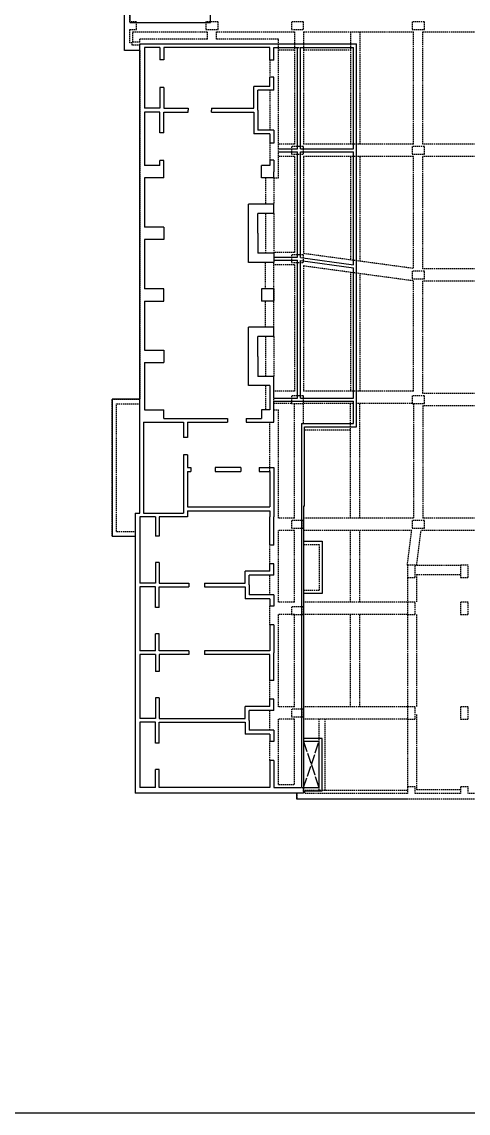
# Model space of a CAD drawing. Header units: millimetres. Extents: x 317501 to 2277231, y -321722 to 1186893.
# Drawn here: x 1941058 to 1970072, y 709518 to 780428 of the extents above; entities that cross this region are included whole.
import ezdxf

# ---------------------------------------------------------------- set-up
doc = ezdxf.new("R2010")
doc.units = ezdxf.units.MM
doc.header["$LTSCALE"] = 57
doc.linetypes.add('XS-지하주차장$0$DDOT', pattern=[14, 12, -1, 0, -1])
doc.linetypes.add('XS-지하주차장$0$HID', pattern=[2.3, 1.5, -0.8])
for name, color, linetype in [('XS-지하주차장$0$AWG', 5, 'XS-지하주차장$0$HID'), ('XS-지하주차장$0$B', 9, 'XS-지하주차장$0$HID'), ('XS-지하주차장$0$DA', 7, 'XS-지하주차장$0$HID'), ('XS-지하주차장$0$DA-PIT', 40, 'Continuous'), ('XS-지하주차장$0$EL7', 7, 'Continuous'), ('XS-지하주차장$0$G', 4, 'XS-지하주차장$0$HID'), ('XS-지하주차장$0$OPEN', 9, 'XS-지하주차장$0$DDOT'), ('XS-지하주차장$0$TG', 30, 'XS-지하주차장$0$HID'), ('XS-지하주차장$0$W1-H', 11, 'XS-지하주차장$0$HID'), ('XS-지하주차장$0$W11', 40, 'Continuous'), ('XS-지하주차장$0$WG', 6, 'XS-지하주차장$0$HID')]:
    doc.layers.add(name, color=color, linetype=linetype)
doc.layers.add('XS-지하주차장$0$DEFPOINT', color=144, linetype='Continuous', plot=False)

# ---------------------------------------------------------------- blocks, each defined once
blk = doc.blocks.new('XS-지하주차장$0$B1-W')
at = {"layer": 'XS-지하주차장$0$W1-H'}
for p, q in [((-700, 48240), (-700, 117397)), ((-350, 50110), (-350, 57110)), ((100, 50110), (-350, 50110)), ((100, 49610), (100, 50110)), ((4600, 50110), (4600, 49610)), ((5400, 50110), (4600, 50110)), ((5400, 49610), (5400, 50110)), ((10155, 50110), (10155, 49610)), ((10955, 50110), (10155, 50110)), ((10955, 49610), (10955, 50110)), ((18000, 50110), (18000, 49610)), ((18800, 50110), (18000, 50110)), ((18800, 49610), (18800, 50110)), ((-350, 48740), (-350, 49610)), ((-350, 49610), (100, 49610)), ((4600, 49610), (5400, 49610)), ((10155, 49610), (10955, 49610)), ((18000, 49610), (18800, 49610)), ((300, 48240), (-700, 48240)), ((-200, 48740), (-350, 48740)), ((-200, 48590), (-200, 48740)), ((300, 48590), (-200, 48590)), ((300, 48690), (10955, 48690)), ((300, 48690), (300, 48590)), ((300, 48240), (300, 25595)), ((1615, 48440), (600, 48440)), ((600, 48440), (600, 44495)), ((1615, 48440), (1615, 47650)), ((1865, 48440), (1865, 47650)), ((8765, 48440), (1865, 48440)), ((8765, 47615), (8765, 48440)), ((9015, 48440), (10955, 48440)), ((9015, 47615), (9015, 48440)), ((10955, 48690), (10955, 48440)), ((1865, 47650), (1615, 47650)), ((9015, 47615), (8765, 47615)), ((8765, 45915), (8765, 46505)), ((9015, 46505), (8765, 46505)), ((9015, 45665), (9015, 46505)), ((1865, 45840), (1615, 45840)), ((1615, 45840), (1615, 44495)), ((1865, 45840), (1865, 44495)), ((7725, 44495), (7725, 45915)), ((8765, 45915), (7725, 45915)), ((7975, 44370), (7975, 45665)), ((9015, 45665), (7975, 45665)), ((1615, 44495), (600, 44495)), ((1615, 44245), (600, 44245)), ((600, 44245), (600, 40770)), ((1615, 42900), (1615, 44245)), ((1865, 44495), (3455, 44495)), ((1865, 42900), (1865, 44245)), ((1865, 44245), (3455, 44245)), ((3455, 44495), (3455, 44370)), ((3455, 44245), (3455, 44370)), ((4955, 44495), (7725, 44495)), ((4955, 44495), (4955, 44370)), ((4955, 44245), (4955, 44370)), ((4955, 44245), (7725, 44245)), ((7725, 44245), (7725, 42825)), ((7975, 44370), (7975, 43075)), ((1865, 42900), (1615, 42900)), ((8765, 42825), (7725, 42825)), ((9015, 43075), (7975, 43075)), ((8765, 42825), (8765, 42235)), ((9015, 43075), (9015, 42235)), ((9015, 42235), (8765, 42235)), ((10155, 42010), (10155, 41510)), ((10955, 42010), (10155, 42010)), ((10955, 41510), (10955, 42010)), ((18000, 42010), (18000, 41510)), ((18800, 42010), (18000, 42010)), ((18800, 41510), (18800, 42010)), ((10155, 41510), (10955, 41510)), ((18000, 41510), (18800, 41510)), ((1615, 40770), (600, 40770)), ((1865, 41090), (1615, 41090)), ((1615, 40770), (1615, 41090)), ((1865, 39970), (1865, 41090)), ((8215, 39970), (8215, 40770)), ((8765, 40770), (8215, 40770)), ((8765, 41125), (8765, 40770)), ((9015, 41125), (8765, 41125)), ((9015, 41125), (9015, 40370)), ((600, 39970), (600, 36770)), ((1865, 39970), (600, 39970)), ((9015, 39970), (8215, 39970)), ((9015, 39970), (9015, 40370)), ((7375, 34475), (7375, 38265)), ((9015, 38265), (7375, 38265)), ((7975, 36370), (7975, 37665)), ((9015, 37665), (7975, 37665)), ((9015, 37665), (9015, 38265)), ((1865, 36770), (600, 36770)), ((1865, 36770), (1865, 35970)), ((7975, 36370), (7975, 35075)), ((600, 35970), (600, 32770)), ((1865, 35970), (600, 35970)), ((9015, 35075), (7975, 35075)), ((9015, 35075), (9015, 34475)), ((10155, 34975), (10155, 34475)), ((10955, 34975), (10155, 34975)), ((10955, 34475), (10955, 34975)), ((9015, 34475), (7375, 34475)), ((10155, 34475), (10955, 34475)), ((18000, 33910), (18000, 33410)), ((18800, 33910), (18000, 33910)), ((18000, 33410), (18800, 33410)), ((18800, 33410), (18800, 33910)), ((1865, 32770), (600, 32770)), ((1865, 31970), (1865, 32770)), ((9015, 32770), (8215, 32770)), ((8215, 32770), (8215, 31970)), ((9015, 32770), (9015, 31970)), ((600, 31970), (600, 28770)), ((600, 31970), (1865, 31970)), ((9015, 31970), (8215, 31970)), ((7375, 26475), (7375, 30265)), ((9015, 30265), (7375, 30265)), ((9015, 29665), (9015, 30265)), ((7975, 28370), (7975, 29665)), ((9015, 29665), (7975, 29665)), ((600, 28770), (1865, 28770)), ((1865, 28770), (1865, 27970)), ((7975, 28370), (7975, 27075)), ((600, 27970), (600, 24895)), ((600, 27970), (1865, 27970)), ((9015, 27075), (7975, 27075)), ((9015, 24095), (9015, 27075)), ((8765, 26475), (7375, 26475)), ((8765, 26475), (8765, 24895)), ((-1500, 16695), (-1500, 25595)), ((-1500, 25595), (300, 25595)), ((10155, 25810), (10155, 25310)), ((10955, 25810), (10155, 25810)), ((10955, 25310), (10955, 25810)), ((18000, 25810), (18000, 25310)), ((18800, 25810), (18000, 25810)), ((18800, 25310), (18800, 25810)), ((-1200, 25295), (300, 25295)), ((-1200, 16995), (-1200, 25295)), ((300, 18195), (300, 25295)), ((600, 24895), (1865, 24895)), ((1865, 24345), (1865, 24895)), ((8765, 24895), (8215, 24895)), ((8215, 24895), (8215, 24345)), ((10155, 25310), (10955, 25310)), ((18000, 25310), (18800, 25310)), ((1865, 24345), (6010, 24345)), ((6010, 24345), (6010, 24095)), ((7220, 24345), (8215, 24345)), ((7220, 24345), (7220, 24095)), ((550, 24095), (3150, 24095)), ((550, 24095), (550, 18195)), ((3150, 24095), (3150, 23095)), ((3400, 24095), (6010, 24095)), ((3400, 24095), (3400, 23095)), ((7220, 24095), (9015, 24095)), ((3400, 23095), (3150, 23095)), ((3400, 21985), (3150, 21985)), ((3150, 21985), (3150, 18195)), ((3400, 21985), (3400, 21145)), ((3400, 21145), (3630, 21145)), ((3400, 20895), (3400, 18595)), ((3400, 20895), (3630, 20895)), ((3630, 21145), (3630, 20895)), ((6865, 21145), (5200, 21145)), ((5200, 21145), (5200, 20895)), ((5200, 20895), (6865, 20895)), ((6865, 21145), (6865, 20895)), ((8055, 21145), (9015, 21145)), ((8055, 21145), (8055, 20895)), ((8055, 20895), (8765, 20895)), ((8765, 20895), (8765, 18595)), ((9015, 21145), (9015, 17945)), ((3400, 18595), (8765, 18595)), ((0, 18195), (0, 16995)), ((0, 18195), (300, 18195)), ((300, 17945), (300, 13645)), ((1315, 17945), (300, 17945)), ((550, 18195), (3150, 18195)), ((1315, 17945), (1315, 16700)), ((1565, 17945), (1565, 16700)), ((3400, 17945), (1565, 17945)), ((3400, 18345), (3400, 17945)), ((3400, 18345), (8765, 18345)), ((8765, 18345), (8765, 17945)), ((8765, 16115), (8765, 17945)), ((9015, 16115), (9015, 17945)), ((10155, 17710), (10155, 17210)), ((10955, 17710), (10155, 17710)), ((10155, 17210), (10955, 17210)), ((10955, 17210), (10955, 17710)), ((18000, 17710), (18000, 17210)), ((18800, 17710), (18000, 17710)), ((18000, 17210), (18800, 17210)), ((18800, 17210), (18800, 17710)), ((-1500, 16695), (0, 16695)), ((-1200, 16995), (0, 16995)), ((0, 16695), (0, 0)), ((1565, 16700), (1315, 16700)), ((9015, 16115), (8765, 16115)), ((1565, 14990), (1315, 14990)), ((1315, 14990), (1315, 13645)), ((1565, 14990), (1565, 13645)), ((8765, 14415), (8765, 14895)), ((9015, 14895), (8765, 14895)), ((9015, 14165), (9015, 14895)), ((7155, 13645), (7155, 14415)), ((8765, 14415), (7155, 14415)), ((18200, 14810), (17700, 14810)), ((17700, 14810), (17700, 14010)), ((18200, 14010), (18200, 14810)), ((21650, 14810), (21150, 14810)), ((21150, 14810), (21150, 14010)), ((21650, 14010), (21650, 14810)), ((1315, 13645), (300, 13645)), ((1565, 13645), (3500, 13645)), ((3500, 13645), (3500, 13395)), ((4500, 13645), (7155, 13645)), ((4500, 13645), (4500, 13395)), ((7405, 13520), (7405, 14165)), ((9015, 14165), (7405, 14165)), ((7405, 13520), (7405, 12875)), ((17700, 14010), (18200, 14010)), ((21150, 14010), (21650, 14010)), ((300, 13395), (300, 9245)), ((1315, 13395), (300, 13395)), ((1315, 12050), (1315, 13395)), ((1565, 12050), (1565, 13395)), ((1565, 13395), (3500, 13395)), ((4500, 13395), (7155, 13395)), ((7155, 13395), (7155, 12625)), ((9015, 12875), (7405, 12875)), ((9015, 12875), (9015, 12145)), ((8765, 12625), (7155, 12625)), ((8765, 12625), (8765, 12145)), ((9015, 12145), (8765, 12145)), ((10155, 12110), (10155, 11610)), ((10955, 12110), (10155, 12110)), ((10955, 11610), (10955, 12110)), ((18200, 12410), (17700, 12410)), ((17700, 12410), (17700, 11610)), ((18200, 11610), (18200, 12410)), ((21650, 12410), (21150, 12410)), ((21150, 12410), (21150, 11610)), ((21650, 11610), (21650, 12410)), ((1565, 12050), (1315, 12050)), ((10155, 11610), (10955, 11610)), ((17700, 11610), (18200, 11610)), ((21150, 11610), (21650, 11610)), ((8765, 10925), (8765, 9245)), ((9015, 10925), (8765, 10925)), ((9015, 10925), (9015, 9120)), ((1565, 10340), (1315, 10340)), ((1315, 9245), (1315, 10340)), ((1565, 9245), (1565, 10340)), ((1315, 9245), (300, 9245)), ((3500, 9245), (1565, 9245)), ((3500, 9245), (3500, 8995)), ((8765, 9245), (4500, 9245)), ((4500, 9245), (4500, 8995)), ((1315, 8995), (300, 8995)), ((300, 8995), (300, 4845)), ((1315, 8995), (1315, 7900)), ((1565, 8995), (1565, 7900)), ((3500, 8995), (1565, 8995)), ((8765, 8995), (4500, 8995)), ((8765, 7315), (8765, 8995)), ((9015, 7315), (9015, 9120)), ((1565, 7900), (1315, 7900)), ((9015, 7315), (8765, 7315)), ((1565, 6190), (1315, 6190)), ((1315, 6190), (1315, 4845)), ((1565, 6190), (1565, 4845)), ((8765, 5615), (8765, 6095)), ((9015, 6095), (8765, 6095)), ((9015, 5365), (9015, 6095)), ((7155, 4845), (7155, 5615)), ((8765, 5615), (7155, 5615)), ((7405, 4720), (7405, 5365)), ((9015, 5365), (7405, 5365)), ((10155, 5460), (10155, 4960)), ((10955, 5460), (10155, 5460)), ((10955, 4960), (10955, 5460)), ((18200, 5610), (17700, 5610)), ((17700, 5610), (17700, 4810)), ((18200, 4810), (18200, 5610)), ((21650, 5610), (21150, 5610)), ((21150, 5610), (21150, 4810)), ((21650, 4810), (21650, 5610)), ((1315, 4845), (300, 4845)), ((300, 4595), (300, 350)), ((1315, 4595), (300, 4595)), ((1315, 3250), (1315, 4595)), ((1565, 4845), (7155, 4845)), ((1565, 3250), (1565, 4595)), ((1565, 4595), (7155, 4595)), ((7155, 4595), (7155, 3825)), ((7405, 4720), (7405, 4075)), ((10155, 4960), (10955, 4960)), ((17700, 4810), (18200, 4810)), ((21150, 4810), (21650, 4810)), ((8765, 3825), (7155, 3825)), ((9015, 4075), (7405, 4075)), ((8765, 3825), (8765, 3345)), ((9015, 4075), (9015, 3345)), ((1565, 3250), (1315, 3250)), ((9015, 3345), (8765, 3345)), ((1565, 1540), (1315, 1540)), ((1315, 350), (1315, 1540)), ((1565, 350), (1565, 1540)), ((8765, 2125), (8765, 350)), ((9015, 2125), (8765, 2125)), ((9015, 2125), (9015, 350)), ((10505, 0), (0, 0)), ((1315, 350), (300, 350)), ((8765, 350), (1565, 350)), ((9015, 350), (10955, 350)), ((10955, 110), (10955, 350)), ((11005, 110), (10955, 110)), ((11005, 110), (11005, -40)), ((18200, 410), (17700, 410)), ((17700, 410), (17700, -40)), ((18200, -40), (18200, 410)), ((21650, 410), (21150, 410)), ((21150, 410), (21150, -40)), ((21650, -40), (21650, 410)), ((10505, 0), (10505, -390)), ((66750, -390), (10505, -390)), ((17700, -40), (11005, -40)), ((21150, -40), (18200, -40)), ((26650, -40), (21650, -40))]:
    blk.add_line(p, q, dxfattribs=at)
blk = doc.blocks.new('XS-지하주차장$0$103')
at = {"layer": 'XS-지하주차장$0$W11'}
for p, q in [((0, 0), (0, 14100)), ((24885, 14100), (0, 14100)), ((250, 10455), (250, 13900)), ((6830, 13900), (250, 13900)), ((6830, 10455), (6830, 13900)), ((7030, 10455), (7030, 13900)), ((14359, 13900), (7030, 13900)), ((13891, 10455), (14359, 13900)), ((14093, 10455), (14561, 13900)), ((23030, 13900), (14561, 13900)), ((23030, 10455), (23030, 13900)), ((24685, 13900), (23230, 13900)), ((23230, 8715), (23230, 13900)), ((24685, 10515), (24685, 13900)), ((24885, 10715), (24885, 14100)), ((30045, 10715), (24885, 10715)), ((30045, 10715), (30045, 10655)), ((30045, 10655), (48690, 10655)), ((48690, 10655), (48690, -300)), ((6830, 10455), (250, 10455)), ((250, 8715), (250, 10255)), ((6830, 10255), (250, 10255)), ((6830, 9015), (6830, 10255)), ((13891, 10455), (7030, 10455)), ((7030, 9015), (7030, 10255)), ((13865, 10255), (7030, 10255)), ((13865, 8715), (13865, 10255)), ((23030, 10255), (14065, 10255)), ((14065, 8715), (14065, 10255)), ((23030, 10455), (14093, 10455)), ((23030, 8715), (23030, 10255)), ((24685, 10515), (48340, 10515)), ((48340, 8715), (48340, 10515)), ((1075, 8715), (250, 8715)), ((1075, 8715), (1075, 8465)), ((3025, 8715), (2185, 8715)), ((2185, 8715), (2185, 8465)), ((3025, 8715), (3025, 7675)), ((5615, 8715), (6455, 8715)), ((5615, 8715), (5615, 7675)), ((6455, 8715), (6455, 8465)), ((7565, 8715), (8320, 8715)), ((7565, 8715), (7565, 8465)), ((8720, 8715), (8320, 8715)), ((8720, 8715), (8720, 7915)), ((11025, 8715), (10425, 8715)), ((10425, 8715), (10425, 7075)), ((11025, 8715), (11025, 7675)), ((13615, 8715), (13615, 7675)), ((13615, 8715), (14215, 8715)), ((14215, 8715), (14215, 7075)), ((15920, 8715), (15920, 7915)), ((16720, 8715), (15920, 8715)), ((16720, 8715), (16720, 7915)), ((19025, 8715), (18425, 8715)), ((18425, 8715), (18425, 7075)), ((19025, 8715), (19025, 7675)), ((21615, 8715), (21615, 7675)), ((23030, 8715), (21615, 8715)), ((24595, 8715), (23230, 8715)), ((24595, 6920), (24595, 8715)), ((27545, 8715), (30745, 8715)), ((27545, 7755), (27545, 8715)), ((32575, 8715), (30745, 8715)), ((32575, 8715), (32575, 8465)), ((34525, 8715), (33795, 8715)), ((33795, 8715), (33795, 8465)), ((34525, 8715), (34525, 7105)), ((35815, 8715), (36545, 8715)), ((35815, 8715), (35815, 7105)), ((36545, 8715), (36545, 8465)), ((37765, 8715), (39570, 8715)), ((37765, 8715), (37765, 8465)), ((41375, 8715), (39570, 8715)), ((41375, 8715), (41375, 8465)), ((43325, 8715), (42595, 8715)), ((42595, 8715), (42595, 8465)), ((43325, 8715), (43325, 7105)), ((44615, 8715), (45345, 8715)), ((44615, 8715), (44615, 7105)), ((45345, 8715), (45345, 8465)), ((46565, 8715), (48340, 8715)), ((46565, 8715), (46565, 8465)), ((1075, 8465), (250, 8465)), ((250, 8465), (250, 1565)), ((2775, 8465), (2185, 8465)), ((2775, 8465), (2775, 7425)), ((5865, 8465), (6455, 8465)), ((5865, 8465), (5865, 7425)), ((7565, 8465), (7920, 8465)), ((7920, 8465), (7920, 7915)), ((8720, 7915), (7920, 7915)), ((15920, 7915), (16720, 7915)), ((22215, 8465), (23795, 8465)), ((22215, 8465), (22215, 7075)), ((23795, 8465), (23795, 7915)), ((23795, 7915), (24345, 7915)), ((24345, 6920), (24345, 7915)), ((27795, 8465), (30095, 8465)), ((27795, 7755), (27795, 8465)), ((30095, 3100), (30095, 8465)), ((30345, 3100), (30345, 8465)), ((30345, 8465), (30745, 8465)), ((32575, 8465), (30745, 8465)), ((34275, 8465), (33795, 8465)), ((34275, 8465), (34275, 6855)), ((36065, 8465), (36545, 8465)), ((36065, 8465), (36065, 6855)), ((37765, 8465), (39445, 8465)), ((39445, 8465), (39445, 4200)), ((39695, 8465), (39695, 4200)), ((41375, 8465), (39695, 8465)), ((43075, 8465), (42595, 8465)), ((43075, 8465), (43075, 6855)), ((44865, 8465), (45345, 8465)), ((44865, 8465), (44865, 6855)), ((46565, 8465), (48340, 8465)), ((48340, 8465), (48340, 1265)), ((4195, 7425), (2775, 7425)), ((4320, 7675), (3025, 7675)), ((4195, 4655), (4195, 7425)), ((4320, 7675), (5615, 7675)), ((4445, 4655), (4445, 7425)), ((4445, 7425), (5865, 7425)), ((12320, 7675), (11025, 7675)), ((12320, 7675), (13615, 7675)), ((20320, 7675), (19025, 7675)), ((20320, 7675), (21615, 7675)), ((27545, 7755), (27795, 7755)), ((35170, 7105), (34525, 7105)), ((35170, 7105), (35815, 7105)), ((43970, 7105), (43325, 7105)), ((43970, 7105), (44615, 7105)), ((14215, 7075), (10425, 7075)), ((22215, 7075), (18425, 7075)), ((24345, 6920), (24595, 6920)), ((27545, 6565), (27545, 4900)), ((27545, 6565), (27795, 6565)), ((27795, 4900), (27795, 6565)), ((35045, 6855), (34275, 6855)), ((35045, 4200), (35045, 6855)), ((35295, 6855), (36065, 6855)), ((35295, 4200), (35295, 6855)), ((43845, 6855), (43075, 6855)), ((43845, 1265), (43845, 6855)), ((44095, 1265), (44095, 6855)), ((44095, 6855), (44865, 6855)), ((24345, 1565), (24345, 5710)), ((24345, 5710), (24595, 5710)), ((24595, 3100), (24595, 5710)), ((4195, 4655), (4320, 4655)), ((4445, 4655), (4320, 4655)), ((27545, 4900), (27795, 4900)), ((35045, 4200), (35295, 4200)), ((39445, 4200), (39695, 4200)), ((4195, 1565), (4195, 3155)), ((4195, 3155), (4320, 3155)), ((4445, 3155), (4320, 3155)), ((4445, 1565), (4445, 3155)), ((24595, 3100), (25595, 3100)), ((24595, 250), (24595, 2850)), ((24595, 2850), (25595, 2850)), ((25595, 3100), (25595, 2850)), ((26705, 3100), (27545, 3100)), ((26705, 3100), (26705, 2850)), ((26705, 2850), (30495, 2850)), ((27545, 3330), (27795, 3330)), ((27545, 3100), (27545, 3330)), ((27795, 3100), (27795, 3330)), ((27795, 3100), (30095, 3100)), ((30345, 3100), (30745, 3100)), ((30495, 250), (30495, 2850)), ((30745, 3100), (30745, 1265)), ((35045, 1265), (35045, 3200)), ((35045, 3200), (35295, 3200)), ((35295, 1265), (35295, 3200)), ((39445, 3200), (39445, 1265)), ((39445, 3200), (39695, 3200)), ((39695, 3200), (39695, 1265)), ((250, 1565), (1040, 1565)), ((1040, 1565), (1040, 1315)), ((2850, 1565), (4195, 1565)), ((2850, 1565), (2850, 1315)), ((5790, 1565), (4445, 1565)), ((5790, 1565), (5790, 1315)), ((8720, 1565), (7600, 1565)), ((7600, 1565), (7600, 1315)), ((8720, 1565), (8720, 300)), ((11920, 1565), (11920, 300)), ((11920, 1565), (12720, 1565)), ((12720, 1565), (12720, 300)), ((16720, 1565), (15920, 1565)), ((15920, 1565), (15920, 300)), ((16720, 300), (16720, 1565)), ((19920, 1565), (20720, 1565)), ((19920, 300), (19920, 1565)), ((20720, 300), (20720, 1565)), ((23795, 300), (23795, 1565)), ((24345, 1565), (23795, 1565)), ((250, 1315), (250, 300)), ((250, 1315), (1040, 1315)), ((2850, 1315), (4195, 1315)), ((4195, 1315), (4195, 300)), ((5790, 1315), (4445, 1315)), ((4445, 1315), (4445, 300)), ((7920, 1315), (7600, 1315)), ((7920, 1315), (7920, 300)), ((30745, 1265), (31990, 1265)), ((30745, 1015), (30745, 0)), ((30745, 1015), (31990, 1015)), ((31990, 1265), (31990, 1015)), ((33700, 1265), (35045, 1265)), ((33700, 1265), (33700, 1015)), ((33700, 1015), (35045, 1015)), ((35045, 1015), (35045, 0)), ((36640, 1265), (35295, 1265)), ((36640, 1015), (35295, 1015)), ((35295, 1015), (35295, 0)), ((36640, 1265), (36640, 1015)), ((39445, 1265), (38350, 1265)), ((38350, 1265), (38350, 1015)), ((39445, 1015), (38350, 1015)), ((39445, 1015), (39445, 0)), ((39695, 1265), (40790, 1265)), ((39695, 1015), (39695, 0)), ((39695, 1015), (40790, 1015)), ((40790, 1265), (40790, 1015)), ((42500, 1265), (43845, 1265)), ((42500, 1265), (42500, 1015)), ((42500, 1015), (43845, 1015)), ((43845, 1015), (43845, 0)), ((45440, 1265), (44095, 1265)), ((45440, 1015), (44095, 1015)), ((44095, 1015), (44095, 0)), ((45440, 1265), (45440, 1015)), ((48340, 1265), (47150, 1265)), ((47150, 1265), (47150, 1015)), ((48340, 1015), (47150, 1015)), ((48340, 1015), (48340, 0)), ((250, 300), (4195, 300)), ((4445, 300), (7920, 300)), ((8720, 300), (11920, 300)), ((12720, 300), (15920, 300)), ((16720, 300), (19920, 300)), ((20720, 300), (23795, 300)), ((24595, 250), (30495, 250)), ((30495, 0), (0, 0)), ((30495, -300), (30495, 0)), ((30495, -300), (48690, -300)), ((30745, 0), (35045, 0)), ((35295, 0), (39445, 0)), ((39695, 0), (43845, 0)), ((44095, 0), (48340, 0))]:
    blk.add_line(p, q, dxfattribs=at)

msp = doc.modelspace()

# ---------------------------------------------------------------- linework, layer by layer
at = {"layer": 'XS-지하주차장$0$AWG'}
for p, q in [((1953121.6, 779307.6), (1948721.6, 779307.6)), ((1948721.6, 779107.6), (1948721.6, 779307.6)), ((1957736.6, 779307.6), (1953721.6, 779307.6)), ((1957736.6, 770287.6), (1957736.6, 779307.6)), ((1957186.6, 777932.6), (1957186.6, 776822.6)), ((1957186.6, 775982.6), (1957186.6, 773392.6)), ((1957186.6, 772552.6), (1957186.6, 771442.6)), ((1957436.6, 770287.6), (1957736.6, 770287.6)), ((1957436.6, 755212.6), (1957736.6, 755212.6)), ((1957736.6, 748177.6), (1957736.6, 755212.6)), ((1957186.6, 751212.6), (1957186.6, 754412.6)), ((1957736.6, 742727.6), (1957736.6, 747377.6)), ((1957186.6, 745212.6), (1957186.6, 746432.6)), ((1957186.6, 743192.6), (1957186.6, 744482.6)), ((1957186.6, 741242.6), (1957186.6, 742462.6)), ((1957736.6, 735927.6), (1957736.6, 741927.6)), ((1957186.6, 736412.6), (1957186.6, 737632.6)), ((1957186.6, 734392.6), (1957186.6, 735682.6)), ((1957736.6, 730867.6), (1957736.6, 735127.6)), ((1957186.6, 732442.6), (1957186.6, 733662.6)), ((1957736.6, 730867.6), (1958776.6, 730867.6))]:
    msp.add_line(p, q, dxfattribs=at)
at = {"layer": 'XS-지하주차장$0$B'}
for p, q in [((1962421.6, 779777.6), (1962421.6, 772477.6)), ((1963021.6, 779777.6), (1963021.6, 772477.6)), ((1957736.6, 778607.6), (1958776.6, 778607.6)), ((1959376.6, 778607.6), (1962421.6, 778607.6)), ((1962421.6, 771677.6), (1962421.6, 764978.6)), ((1963021.6, 771677.6), (1963021.6, 764897.1)), ((1962421.6, 764171.2), (1962421.6, 756427.6)), ((1963021.6, 764089.8), (1963021.6, 756427.6)), ((1962421.6, 748177.6), (1962421.6, 755627.6)), ((1963021.6, 748177.6), (1963021.6, 755627.6)), ((1959436.6, 753922.6), (1962421.6, 753922.6)), ((1962421.6, 742727.6), (1962421.6, 747377.6)), ((1963021.6, 742727.6), (1963021.6, 747377.6)), ((1962421.6, 735927.6), (1962421.6, 741927.6)), ((1963021.6, 735927.6), (1963021.6, 741927.6)), ((1960376.6, 730477.6), (1960376.6, 735127.6)), ((1960776.6, 730477.6), (1960776.6, 735127.6))]:
    msp.add_line(p, q, dxfattribs=at)
at = {"layer": 'XS-지하주차장$0$DA', "linetype": 'Continuous'}
msp.add_lwpolyline([(1953321.6, 780377.6), (1953321.6, 782127.6), (1948071.6, 782127.6), (1948071.6, 780377.6)], close=True, dxfattribs=at)
for points in [[(1959376.6, 730467.6), (1960576.6, 730467.6), (1960576.6, 733867.6), (1959376.6, 733867.6)], [(1960376.6, 733667.6), (1959376.6, 733667.6), (1959376.6, 730667.6), (1960376.6, 730667.6), (1960376.6, 733667.6)]]:
    msp.add_lwpolyline(points, dxfattribs=at)
at = {"layer": 'XS-지하주차장$0$DA-PIT', "linetype": 'Continuous'}
msp.add_lwpolyline([(1959376.6, 746677.6), (1960576.6, 746677.6), (1960576.6, 743277.6), (1959376.6, 743277.6)], dxfattribs=at)
at = {"layer": 'XS-지하주차장$0$DA-PIT', "linetype": 'XS-지하주차장$0$HID'}
msp.add_lwpolyline([(1959376.6, 746477.6), (1960376.6, 746477.6), (1960376.6, 743477.6), (1959376.6, 743477.6)], dxfattribs=at)
at = {"layer": 'XS-지하주차장$0$DEFPOINT'}
msp.add_lwpolyline([(1912921.6, 709517.6), (1912921.6, 904517.6), (2136901.6, 904517.6), (2136901.6, 709517.6)], close=True, dxfattribs=at)
at = {"layer": 'XS-지하주차장$0$EL7'}
for points in [[(1948721.6, 778557.6), (1947721.6, 778557.6), (1947721.6, 847714.2)], [(1948721.6, 755912.6), (1946921.6, 755912.6), (1946921.6, 747012.6), (1948421.6, 747012.6)], [(1966121.6, 729927.6), (1958926.6, 729927.6), (1958926.6, 730317.6)]]:
    msp.add_lwpolyline(points, dxfattribs=at)
at = {"layer": 'XS-지하주차장$0$G'}
for p, q in [((1948271.6, 779777.6), (1953121.6, 779777.6)), ((1953121.6, 779307.6), (1953121.6, 779777.6)), ((1953721.6, 779307.6), (1953721.6, 779777.6)), ((1953721.6, 779777.6), (1958776.6, 779777.6)), ((1958776.6, 779777.6), (1958776.6, 772477.6)), ((1959376.6, 779777.6), (1966521.6, 779777.6)), ((1959376.6, 779777.6), (1959376.6, 772477.6)), ((1966521.6, 772477.6), (1966521.6, 779777.6)), ((1967121.6, 772477.6), (1967121.6, 779777.6)), ((1967121.6, 779777.6), (1974621.6, 779777.6)), ((1958776.6, 772477.6), (1957736.6, 772477.6)), ((1966521.6, 772477.6), (1959376.6, 772477.6)), ((1974621.6, 772477.6), (1967121.6, 772477.6)), ((1958776.6, 771677.6), (1957736.6, 771677.6)), ((1958776.6, 771677.6), (1958776.6, 765442.6)), ((1966521.6, 771677.6), (1959376.6, 771677.6)), ((1959376.6, 771677.6), (1959376.6, 765391.9)), ((1966521.6, 764422), (1966521.6, 771677.6)), ((1967121.6, 764377.6), (1967121.6, 771677.6)), ((1974621.6, 771677.6), (1967121.6, 771677.6)), ((1958776.6, 765442.6), (1957436.6, 765442.6)), ((1959376.6, 765391.9), (1966521.6, 764422)), ((1958776.6, 764642.6), (1957436.6, 764642.6)), ((1958776.6, 764642.6), (1958776.6, 756427.6)), ((1959376.6, 764584.6), (1959376.6, 756427.6)), ((1959376.6, 764584.6), (1966521.6, 763614.6)), ((1974621.6, 764377.6), (1967121.6, 764377.6)), ((1966521.6, 756427.6), (1966521.6, 763614.6)), ((1967121.6, 756277.6), (1967121.6, 763577.6)), ((1974621.6, 763577.6), (1967121.6, 763577.6)), ((1958776.6, 756427.6), (1957436.6, 756427.6)), ((1966521.6, 756427.6), (1959376.6, 756427.6)), ((1974621.6, 756277.6), (1967121.6, 756277.6)), ((1958576.6, 755627.6), (1957436.6, 755627.6)), ((1958776.6, 748177.6), (1958776.6, 755627.6)), ((1962621.6, 755627.6), (1959376.6, 755627.6)), ((1959376.6, 754322.6), (1959376.6, 755627.6)), ((1966421.6, 755627.6), (1962821.6, 755627.6)), ((1966521.6, 755627.6), (1966521.6, 748177.6)), ((1967121.6, 755477.6), (1967121.6, 748177.6)), ((1974621.6, 755477.6), (1967121.6, 755477.6)), ((1958776.6, 748177.6), (1957736.6, 748177.6)), ((1966521.6, 748177.6), (1959376.6, 748177.6)), ((1974621.6, 748177.6), (1967121.6, 748177.6)), ((1958776.6, 747377.6), (1957736.6, 747377.6)), ((1958776.6, 742727.6), (1958776.6, 747377.6)), ((1966402.9, 747377.6), (1959376.6, 747377.6)), ((1966121.6, 745127.6), (1966402.9, 747377.6)), ((1966726.3, 745127.6), (1967007.5, 747377.6)), ((1974642.5, 747377.6), (1967007.5, 747377.6)), ((1966621.6, 745127.6), (1969571.6, 745127.6)), ((1966121.6, 744327.6), (1966121.6, 742727.6)), ((1966721.6, 744527.6), (1969571.6, 744527.6)), ((1966721.6, 744527.6), (1966721.6, 742727.6)), ((1958776.6, 742727.6), (1957736.6, 742727.6)), ((1966121.6, 742727.6), (1959376.6, 742727.6)), ((1958776.6, 741927.6), (1957736.6, 741927.6)), ((1958776.6, 735927.6), (1958776.6, 741927.6)), ((1966121.6, 741927.6), (1959376.6, 741927.6)), ((1966121.6, 741927.6), (1966121.6, 735927.6)), ((1966721.6, 741927.6), (1966721.6, 735927.6)), ((1958776.6, 735927.6), (1957736.6, 735927.6)), ((1966121.6, 735927.6), (1959376.6, 735927.6)), ((1966721.6, 735427.6), (1966721.6, 730527.6)), ((1958776.6, 735127.6), (1957736.6, 735127.6)), ((1958776.6, 730867.6), (1958776.6, 735127.6)), ((1966121.6, 735127.6), (1959376.6, 735127.6)), ((1966121.6, 735127.6), (1966121.6, 730727.6)), ((1969571.6, 730527.6), (1966721.6, 730527.6))]:
    msp.add_line(p, q, dxfattribs=at)
at = {"layer": 'XS-지하주차장$0$OPEN'}
for points in [[(1959376.6, 730667.6), (1960376.6, 733667.6)], [(1959376.6, 733667.6), (1960376.6, 730667.6)]]:
    msp.add_lwpolyline(points, dxfattribs=at)
at = {"layer": 'XS-지하주차장$0$TG'}
for p, q in [((1956886.6, 770287.6), (1956886.6, 768582.6)), ((1957436.6, 770287.6), (1957436.6, 768582.6)), ((1956886.6, 767982.6), (1956886.6, 765392.6)), ((1957436.6, 767982.6), (1957436.6, 765392.6)), ((1956886.6, 763087.6), (1956886.6, 764792.6)), ((1957436.6, 763087.6), (1957436.6, 764792.6)), ((1956886.6, 760582.6), (1956886.6, 762287.6)), ((1957436.6, 760582.6), (1957436.6, 762287.6)), ((1956886.6, 759982.6), (1956886.6, 757392.6)), ((1957436.6, 759982.6), (1957436.6, 757392.6)), ((1956886.6, 756792.6), (1956886.6, 755212.6))]:
    msp.add_line(p, q, dxfattribs=at)
at = {"layer": 'XS-지하주차장$0$WG'}
for p, q in [((1948271.6, 779107.6), (1948271.6, 779777.6)), ((1948721.6, 779107.6), (1948271.6, 779107.6)), ((1966121.6, 730477.6), (1959452.8, 730477.6))]:
    msp.add_line(p, q, dxfattribs=at)

# ---------------------------------------------------------------- block references
at = {"layer": 'XS-지하주차장$0$W1-H'}
msp.add_blockref('XS-지하주차장$0$B1-W', (1948421.6, 730317.6), dxfattribs=at)
at = {"layer": 'XS-지하주차장$0$W11', "rotation": 270}
msp.add_blockref('XS-지하주차장$0$103', (1948721.6, 779007.6), dxfattribs=at)

doc.saveas('drawing.dxf')
